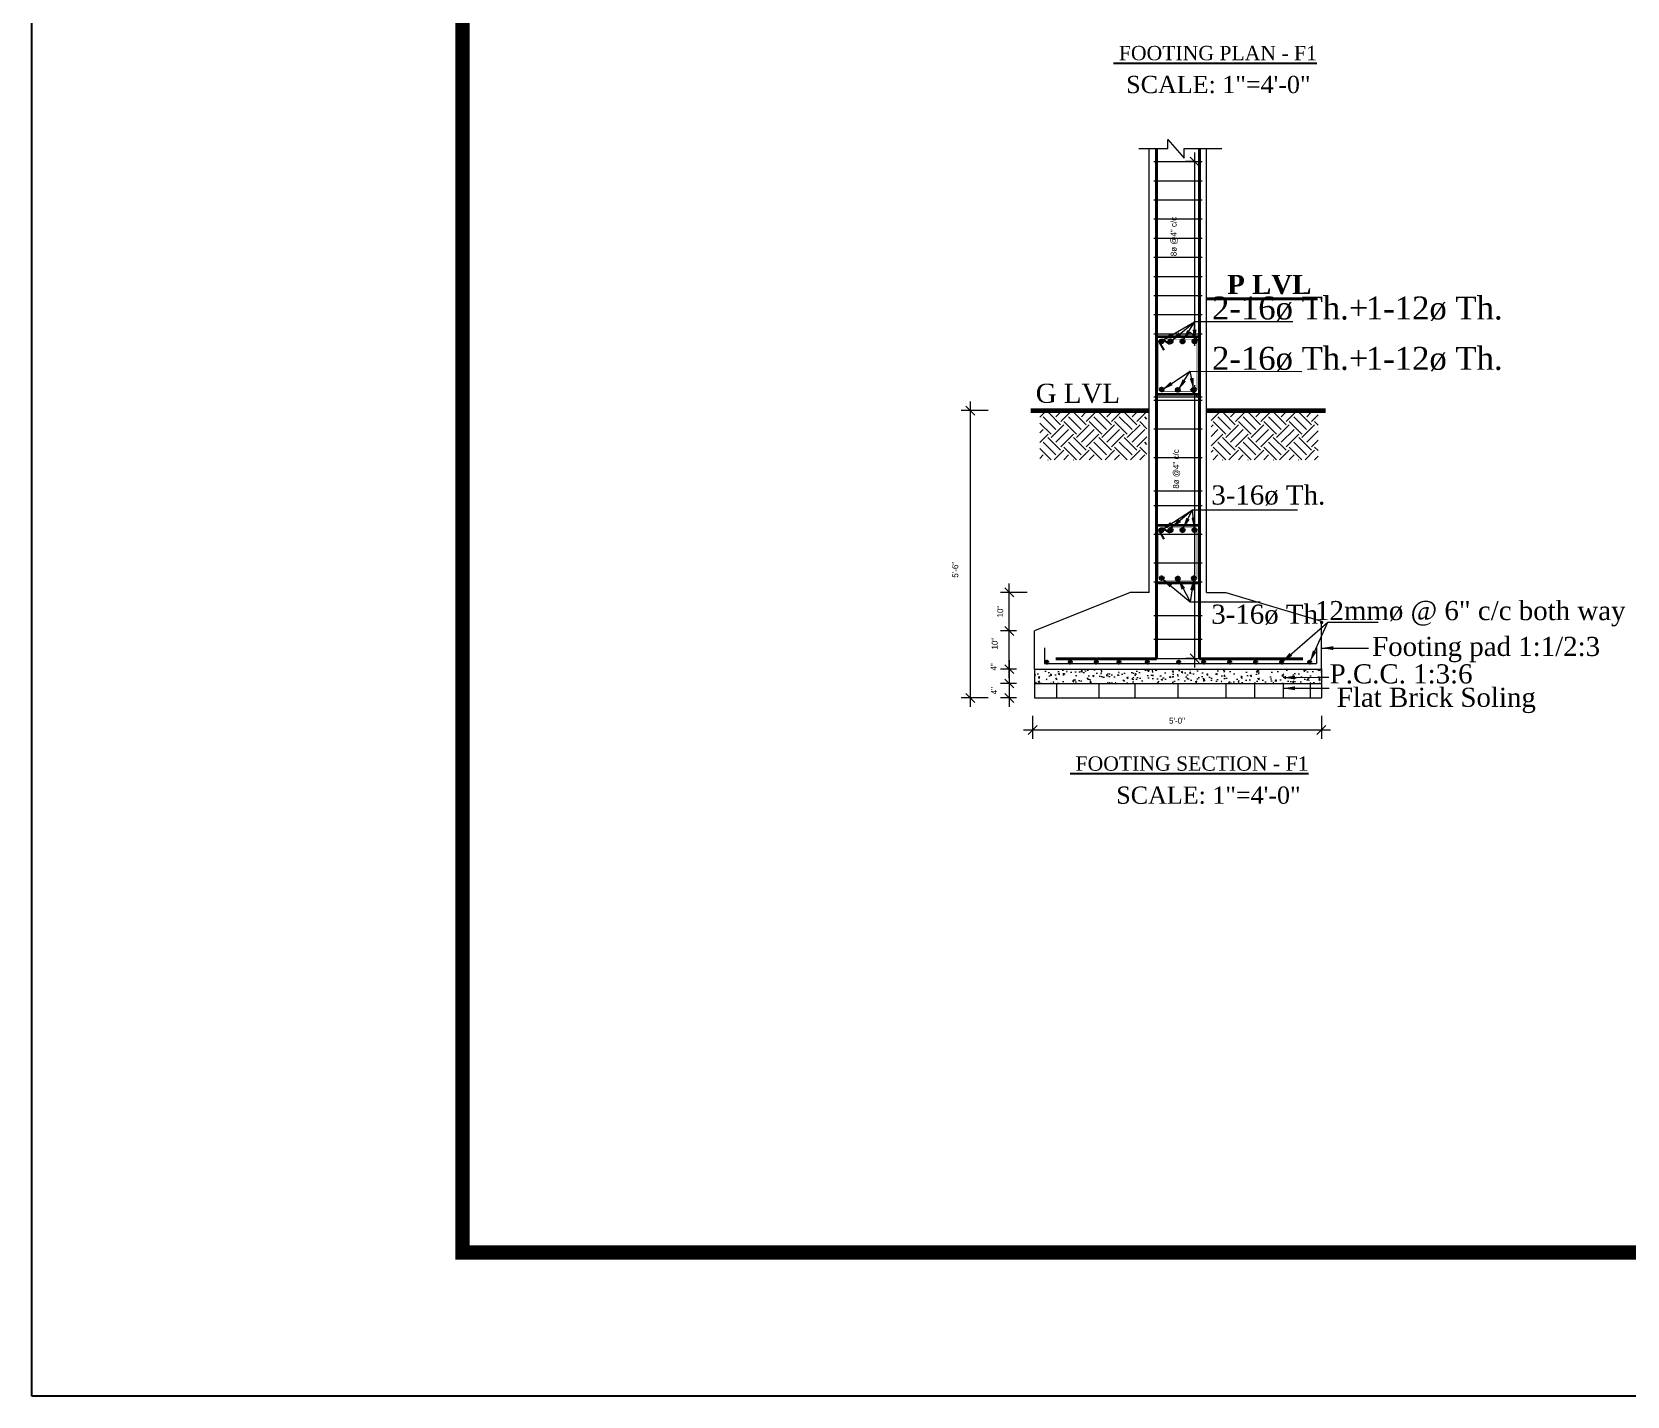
# Model space of a CAD drawing. Header units: inches. Extents: x -9998782 to 66725, y -6520505 to 8308.
# Drawn here: x -5000150 to -4999616, y -3259504 to -3259048 of the extents above; entities that cross this region are included whole.
import ezdxf

# ---------------------------------------------------------------- set-up
doc = ezdxf.new("R2010")
doc.units = ezdxf.units.IN
doc.header["$LTSCALE"] = 2
doc.header["$MEASUREMENT"] = 0
doc.header["$PDMODE"] = 34
doc.linetypes.add('ACAD_ISO02W100', pattern=[15, 12, -3])
doc.layers.get('0').update_dxf_attribs({"linetype": 'CONTINUOUS'})
doc.layers.get('DEFPOINTS').update_dxf_attribs({"color": 141, "linetype": 'CONTINUOUS'})
doc.layers.add('column', color=4, linetype='CONTINUOUS')
for name, color, linetype, lineweight in [('DIM_LINE', 173, 'CONTINUOUS', 20), ('HACTH', 253, 'CONTINUOUS', 5), ('HATCH', 60, 'ACAD_ISO02W100', 13), ('ST-REINFOR', 201, 'CONTINUOUS', 40), ('STIRRUPS', 14, 'CONTINUOUS', 18), ('TEXT', 181, 'CONTINUOUS', 25), ('TRENCH', 1, 'CONTINUOUS', 35), ('WALL ELV', 20, 'CONTINUOUS', 20), ('WALL SEC', 2, 'CONTINUOUS', 35)]:
    doc.layers.add(name, color=color, linetype=linetype, lineweight=lineweight)
doc.styles.add('Lettring Text', font='arial.ttf')
doc.styles.add('NIR', font='COPRGTL.TTF')
doc.styles.add('ordinary', font='times.ttf')
doc.styles.add('TIMES 48', font='times.ttf', dxfattribs={"height": 4})
doc.dimstyles.new('Copy of Standard', dxfattribs={"dimtxt": 6, "dimasz": 2.875, "dimexe": 2, "dimexo": 4, "dimgap": 2, "dimtad": 1, "dimdec": 0, "dimrnd": 1, "dimzin": 0, "dimdsep": 46, "dimlunit": 4, "dimtxsty": 'Lettring Text', "dimcen": 0.1, "dimclrd": 7, "dimclre": 7, "dimclrt": 7, "dimazin": 0, "dimtfac": 0.645, "dimtdec": 0, "dimtmove": 1, "dimatfit": 0, "dimfxl": 3, "dimfxlon": 1, "dimtfillclr": 256, "dimtolj": 1, "dimtzin": 0, "dimlwd": -1, "dimlwe": -1, "dimarcsym": 2})
doc.dimstyles.new('nir 48', dxfattribs={"dimscale": 0.5, "dimtxt": 24, "dimasz": 3, "dimexe": 3, "dimexo": 6, "dimgap": 2, "dimtad": 3, "dimdec": 0, "dimzin": 3, "dimlunit": 4, "dimtxsty": 'NIR', "dimblk": 'OBLIQUE', "dimcen": 2.5, "dimdle": 3, "dimclrt": 3, "dimadec": 0, "dimazin": 0, "dimtfac": 1, "dimtdec": 0, "dimtmove": 2, "dimatfit": 3, "dimfxl": 1, "dimarcsym": 0})

# ---------------------------------------------------------------- blocks, each defined once
blk = doc.blocks.new('_Oblique')
at = {"color": 0, "linetype": 'ByBlock', "lineweight": -2}
blk.add_line((-0.5, -0.5), (0.5, 0.5), dxfattribs=at)
blk = doc.blocks.new('*D917')
at = {"layer": 'DEFPOINTS', "color": 0}
for p in [(83913.19, -112859.29), (83908.99, -112861.69), (83913.19, -112861.69)]:
    blk.add_point(p, dxfattribs=at)
at = {"layer": 'DIM_LINE', "color": 0, "linetype": 'ByBlock', "lineweight": -2}
blk.add_line((83908.99, -112857.79), (83908.99, -112863.19), dxfattribs=at)
at = {"layer": 'DIM_LINE', "color": 0, "lineweight": -2}
for p, q in [((83910.19, -112859.29), (83907.49, -112859.29)), ((83910.19, -112861.69), (83907.49, -112861.69))]:
    blk.add_line(p, q, dxfattribs=at)
at = {"layer": 'DIM_LINE', "color": 0, "lineweight": -2, "xscale": 1.5, "yscale": 1.5, "zscale": 1.5}
for p, rotation in [((83908.99, -112859.29), 90), ((83908.99, -112861.69), 270)]:
    blk.add_blockref('_Oblique', p, dxfattribs=dict(at, rotation=rotation))
at = {"layer": 'DIM_LINE', "color": 3, "insert": (83906.38, -112858.92), "char_height": 1, "attachment_point": 5, "rotation": 90, "style": 'NIR'}
blk.add_mtext('4"', dxfattribs=at)
blk = doc.blocks.new('*D918')
at = {"layer": 'DEFPOINTS', "color": 0}
for p in [(83912.54, -112816.05), (83902.46, -112864.09), (83908.59, -112864.09)]:
    blk.add_point(p, dxfattribs=at)
at = {"layer": 'DIM_LINE', "color": 0, "linetype": 'ByBlock', "lineweight": -2}
blk.add_line((83902.46, -112814.55), (83902.46, -112865.59), dxfattribs=at)
at = {"layer": 'DIM_LINE', "color": 0, "lineweight": -2}
for p, q in [((83905.46, -112816.05), (83900.96, -112816.05)), ((83905.46, -112864.09), (83900.96, -112864.09))]:
    blk.add_line(p, q, dxfattribs=at)
at = {"layer": 'DIM_LINE', "color": 0, "lineweight": -2, "xscale": 1.5, "yscale": 1.5, "zscale": 1.5}
for p, rotation in [((83902.46, -112816.05), 90), ((83902.46, -112864.09), 270)]:
    blk.add_blockref('_Oblique', p, dxfattribs=dict(at, rotation=rotation))
at = {"layer": 'DIM_LINE', "color": 3, "insert": (83899.95, -112842.67), "char_height": 1, "attachment_point": 5, "rotation": 90, "style": 'NIR'}
blk.add_mtext('5\'-6"', dxfattribs=at)
blk = doc.blocks.new('*D937')
at = {"layer": 'DEFPOINTS', "color": 0}
for p in [(83908.99, -112852.89), (83913.19, -112852.89), (83913.19, -112859.29)]:
    blk.add_point(p, dxfattribs=at)
at = {"layer": 'DIM_LINE', "color": 0, "linetype": 'ByBlock', "lineweight": -2}
blk.add_line((83908.99, -112860.79), (83908.99, -112851.39), dxfattribs=at)
at = {"layer": 'DIM_LINE', "color": 0, "lineweight": -2}
for p, q in [((83910.19, -112852.89), (83907.49, -112852.89)), ((83910.19, -112859.29), (83907.49, -112859.29))]:
    blk.add_line(p, q, dxfattribs=at)
at = {"layer": 'DIM_LINE', "color": 0, "lineweight": -2, "xscale": 1.5, "yscale": 1.5, "zscale": 1.5}
for p, rotation in [((83908.99, -112852.89), 90), ((83908.99, -112859.29), 270)]:
    blk.add_blockref('_Oblique', p, dxfattribs=dict(at, rotation=rotation))
at = {"layer": 'DIM_LINE', "color": 3, "insert": (83906.56, -112855.03), "char_height": 1, "attachment_point": 5, "rotation": 90, "style": 'NIR'}
blk.add_mtext('10"', dxfattribs=at)
blk = doc.blocks.new('*D921')
at = {"layer": 'DEFPOINTS', "color": 0}
for p in [(83913.19, -112861.69), (83908.99, -112864.09), (83913.19, -112864.09)]:
    blk.add_point(p, dxfattribs=at)
at = {"layer": 'DIM_LINE', "color": 0, "linetype": 'ByBlock', "lineweight": -2}
blk.add_line((83908.99, -112860.19), (83908.99, -112865.59), dxfattribs=at)
at = {"layer": 'DIM_LINE', "color": 0, "lineweight": -2}
for p, q in [((83910.19, -112861.69), (83907.49, -112861.69)), ((83910.19, -112864.09), (83907.49, -112864.09))]:
    blk.add_line(p, q, dxfattribs=at)
at = {"layer": 'DIM_LINE', "color": 0, "lineweight": -2, "xscale": 1.5, "yscale": 1.5, "zscale": 1.5}
for p, rotation in [((83908.99, -112861.69), 90), ((83908.99, -112864.09), 270)]:
    blk.add_blockref('_Oblique', p, dxfattribs=dict(at, rotation=rotation))
at = {"layer": 'DIM_LINE', "color": 3, "insert": (83906.42, -112862.89), "char_height": 1, "attachment_point": 5, "rotation": 90, "style": 'NIR'}
blk.add_mtext('4"', dxfattribs=at)
blk = doc.blocks.new('*D922')
at = {"layer": 'DEFPOINTS', "color": 0}
for p in [(83939.99, -112813.3), (83939.99, -112857.5), (83940.53, -112857.5)]:
    blk.add_point(p, dxfattribs=at)
at = {"layer": 'DIM_LINE', "color": 0, "linetype": 'ByBlock', "lineweight": -2}
blk.add_line((83939.99, -112811.8), (83939.99, -112859), dxfattribs=at)
at = {"layer": 'DIM_LINE', "color": 0, "lineweight": -2}
for p, q in [((83939.99, -112813.3), (83938.49, -112813.3)), ((83939.99, -112857.5), (83938.49, -112857.5))]:
    blk.add_line(p, q, dxfattribs=at)
at = {"layer": 'DIM_LINE', "color": 0, "lineweight": -2, "xscale": 1.5, "yscale": 1.5, "zscale": 1.5}
for p, rotation in [((83939.99, -112813.3), 90), ((83939.99, -112857.5), 270)]:
    blk.add_blockref('_Oblique', p, dxfattribs=dict(at, rotation=rotation))
at = {"layer": 'DIM_LINE', "color": 3, "insert": (83936.97, -112825.82), "char_height": 1, "attachment_point": 5, "rotation": 90, "style": 'NIR'}
blk.add_mtext('8ø @4" c/c', dxfattribs=at)
blk = doc.blocks.new('*D923')
at = {"layer": 'DEFPOINTS', "color": 0}
for p in [(83941.25, -112774.41), (83939.98, -112803.7), (83940.17, -112803.7)]:
    blk.add_point(p, dxfattribs=at)
at = {"layer": 'DIM_LINE', "color": 0, "lineweight": -2}
for p, q in [((83939.98, -112774.41), (83938.48, -112774.41)), ((83939.98, -112803.7), (83938.48, -112803.7))]:
    blk.add_line(p, q, dxfattribs=at)
at = {"layer": 'DIM_LINE', "color": 0, "linetype": 'ByBlock', "lineweight": -2}
blk.add_line((83939.98, -112772.91), (83939.98, -112805.2), dxfattribs=at)
at = {"layer": 'DIM_LINE', "color": 0, "lineweight": -2, "xscale": 1.5, "yscale": 1.5, "zscale": 1.5}
for p, rotation in [((83939.98, -112774.41), 90), ((83939.98, -112803.7), 270)]:
    blk.add_blockref('_Oblique', p, dxfattribs=dict(at, rotation=rotation))
at = {"layer": 'DIM_LINE', "color": 3, "insert": (83936.57, -112786.95), "char_height": 1, "attachment_point": 5, "rotation": 90, "style": 'NIR'}
blk.add_mtext('8ø @4" c/c', dxfattribs=at)
blk = doc.blocks.new('*D938')
at = {"layer": 'DEFPOINTS', "color": 0}
for p in [(83908.99, -112846.45), (83929.19, -112846.45), (83913.19, -112852.89)]:
    blk.add_point(p, dxfattribs=at)
at = {"layer": 'DIM_LINE', "color": 0, "lineweight": -2}
for p, q in [((83911.99, -112846.45), (83907.49, -112846.45)), ((83910.19, -112852.89), (83907.49, -112852.89))]:
    blk.add_line(p, q, dxfattribs=at)
at = {"layer": 'DIM_LINE', "color": 0, "linetype": 'ByBlock', "lineweight": -2}
blk.add_line((83908.99, -112854.39), (83908.99, -112844.95), dxfattribs=at)
at = {"layer": 'DIM_LINE', "color": 0, "lineweight": -2, "xscale": 1.5, "yscale": 1.5, "zscale": 1.5}
for p, rotation in [((83908.99, -112846.45), 90), ((83908.99, -112852.89), 270)]:
    blk.add_blockref('_Oblique', p, dxfattribs=dict(at, rotation=rotation))
at = {"layer": 'DIM_LINE', "color": 3, "insert": (83907.47, -112849.67), "char_height": 1, "attachment_point": 5, "rotation": 90, "style": 'NIR'}
blk.add_mtext('10"', dxfattribs=at)
blk = doc.blocks.new('*D924')
at = {"layer": 'DEFPOINTS', "color": 0}
for p in [(83912.89, -112864.09), (83961.19, -112864.09), (83961.19, -112869.44)]:
    blk.add_point(p, dxfattribs=at)
at = {"layer": 'DIM_LINE', "color": 0, "lineweight": -2}
for p, q in [((83912.89, -112867.09), (83912.89, -112870.94)), ((83961.19, -112867.09), (83961.19, -112870.94))]:
    blk.add_line(p, q, dxfattribs=at)
at = {"layer": 'DIM_LINE', "color": 0, "linetype": 'ByBlock', "lineweight": -2}
blk.add_line((83911.39, -112869.44), (83962.69, -112869.44), dxfattribs=at)
at = {"layer": 'DIM_LINE', "color": 0, "lineweight": -2, "xscale": 1.5, "yscale": 1.5, "zscale": 1.5, "rotation": 180}
blk.add_blockref('_Oblique', (83912.89, -112869.44), dxfattribs=at)
at = {"layer": 'DIM_LINE', "color": 0, "lineweight": -2, "xscale": 1.5, "yscale": 1.5, "zscale": 1.5}
blk.add_blockref('_Oblique', (83961.19, -112869.44), dxfattribs=at)
at = {"layer": 'DIM_LINE', "color": 3, "insert": (83937.04, -112867.91), "char_height": 1, "attachment_point": 5, "style": 'NIR'}
blk.add_mtext('5\'-0"', dxfattribs=at)
blk = doc.blocks.new('DFHRH')
at = {"layer": 'HACTH'}
h = blk.add_hatch(dxfattribs=at)
h.set_pattern_fill('AR-CONC', color=256, scale=0.4, style=0)
h.set_pattern_definition([(50, (75960.7313, -124581.7023), (2.86904073, -0.25100854), [0.3, -3.3]), (355, (75960.7313, -124581.7023), (-0.55500533, 3.00876853), [0.24, -2.64]), (100.4514, (75960.9703, -124581.7232), (2.3140375, 2.75775817), [0.25496076, -2.80456845]), (46.1842, (75960.7313, -124580.9023), (4.2689642, -0.6620761), [0.45, -4.95]), (96.6356, (75961.087, -124580.9575), (3.7386508, 3.8964715), [0.3824412, -4.206852]), (351.1842, (75960.7313, -124580.9023), (3.7386478, 3.8964744), [0.36, -3.96]), (21, (75961.1313, -124581.1023), (2.3876282, -1.61047556), [0.3, -3.3]), (326, (75961.1313, -124581.1023), (0.9732613, 2.9006002), [0.24, -2.64]), (71.4514, (75961.3302, -124581.2365), (3.3608905, 1.290122), [0.25496076, -2.80456845]), (37.5, (75960.7313, -124581.7023), (0.04863942, 1.331575415), [0, -2.608, 0, -2.68, 0, -2.65]), (7.5, (75960.7313, -124581.7023), (1.05227815, 1.57764685), [0, -1.528, 0, -2.548, 0, -1.01]), (327.5, (75959.8393, -124581.7023), (2.135289745, -0.09021949), [0, -1, 0, -3.12, 0, -4.14]), (317.5, (75959.4393, -124581.7023), (2.33274468, 0.40041993), [0, -1.3, 0, -2.072, 0, -2.94])])
h.paths.add_polyline_path([(83913.19, -112861.69), (83961.19, -112861.69), (83961.19, -112859.29), (83913.19, -112859.29)])
at = {"layer": 'HATCH'}
h = blk.add_hatch(dxfattribs=at)
h.set_pattern_fill('EARTH', color=256, scale=12, angle=45, style=0)
h.set_pattern_definition([(45, (54731.1745, -126120.4716), (4e-16, 4.2426407), [3, -3]), (45, (54730.379, -126119.676), (4e-16, 4.2426407), [3, -3]), (45, (54729.5835, -126118.8807), (4e-16, 4.2426407), [3, -3]), (135, (54729.5835, -126118.3503), (-4.2426407, 4e-16), [3, -3]), (135, (54730.379, -126117.5548), (-4.2426407, 4e-16), [3, -3]), (135, (54731.1745, -126116.7593), (-4.2426407, 4e-16), [3, -3])])
h.paths.add_polyline_path([(83932.02, -112816.44), (83914.1, -112816.44), (83914.1, -112824.28), (83932.02, -112824.28)])
h = blk.add_hatch(dxfattribs=at)
h.set_pattern_fill('EARTH', color=256, scale=12, angle=45, style=0)
h.set_pattern_definition([(45, (54730.6838, -126120.4716), (4e-16, 4.2426407), [3, -3]), (45, (54729.8883, -126119.676), (4e-16, 4.2426407), [3, -3]), (45, (54729.0928, -126118.8807), (4e-16, 4.2426407), [3, -3]), (135, (54729.0928, -126118.3503), (-4.2426407, 4e-16), [3, -3]), (135, (54729.8883, -126117.5548), (-4.2426407, 4e-16), [3, -3]), (135, (54730.6838, -126116.7593), (-4.2426407, 4e-16), [3, -3])])
h.paths.add_polyline_path([(83960.65, -112816.44), (83942.73, -112816.44), (83942.73, -112824.28), (83960.65, -112824.28)])
at = {"layer": 'WALL SEC'}
for points in [[(83934.1, -112804.52, 1), (83934.67, -112804.52, 1)], [(83934.68, -112804.52, -1), (83934.11, -112804.52, -1)], [(83934.68, -112804.52, -1), (83934.11, -112804.52, -1)], [(83935.68, -112804.48, 1), (83936.25, -112804.48, 1)], [(83936.26, -112804.48, -1), (83935.69, -112804.48, -1)], [(83936.26, -112804.48, -1), (83935.69, -112804.48, -1)], [(83937.68, -112804.48, 1), (83938.25, -112804.48, 1)], [(83938.26, -112804.48, -1), (83937.69, -112804.48, -1)], [(83938.26, -112804.48, -1), (83937.69, -112804.48, -1)], [(83939.69, -112804.47, 1), (83940.26, -112804.47, 1)], [(83940.27, -112804.47, -1), (83939.7, -112804.47, -1)], [(83940.27, -112804.47, -1), (83939.7, -112804.47, -1)], [(83934.19, -112812.52, 1), (83934.76, -112812.52, 1)], [(83936.88, -112812.59, -1), (83937.46, -112812.59, -1)], [(83937.47, -112812.59, 1), (83936.89, -112812.59, 1)], [(83937.47, -112812.59, 1), (83936.89, -112812.59, 1)], [(83939.57, -112812.55, 1), (83940.15, -112812.55, 1)], [(83940.16, -112812.55, -1), (83939.58, -112812.55, -1)], [(83940.16, -112812.55, -1), (83939.58, -112812.55, -1)], [(83934.1, -112836.07, 1), (83934.67, -112836.07, 1)], [(83934.68, -112836.07, -1), (83934.11, -112836.07, -1)], [(83934.68, -112836.07, -1), (83934.11, -112836.07, -1)], [(83935.68, -112836.03, 1), (83936.25, -112836.03, 1)], [(83936.26, -112836.03, -1), (83935.69, -112836.03, -1)], [(83936.26, -112836.03, -1), (83935.69, -112836.03, -1)], [(83937.68, -112836.03, 1), (83938.25, -112836.03, 1)], [(83938.26, -112836.03, -1), (83937.69, -112836.03, -1)], [(83938.26, -112836.03, -1), (83937.69, -112836.03, -1)], [(83939.69, -112836.03, 1), (83940.26, -112836.03, 1)], [(83940.27, -112836.03, -1), (83939.7, -112836.03, -1)], [(83940.27, -112836.03, -1), (83939.7, -112836.03, -1)], [(83934.19, -112844.08, 1), (83934.76, -112844.08, 1)], [(83936.88, -112844.15, -1), (83937.46, -112844.15, -1)], [(83937.47, -112844.15, 1), (83936.89, -112844.15, 1)], [(83937.47, -112844.15, 1), (83936.89, -112844.15, 1)], [(83939.57, -112844.1, 1), (83940.15, -112844.1, 1)], [(83940.16, -112844.1, -1), (83939.58, -112844.1, -1)], [(83940.16, -112844.1, -1), (83939.58, -112844.1, -1)], [(83915.06, -112858.12, 0.407959), (83915.25, -112858.32), (83915.26, -112858.32, 0.407959), (83915.46, -112858.12, 1)], [(83918.99, -112858.12, 0.407959), (83919.18, -112858.32), (83919.19, -112858.32, 0.407959), (83919.39, -112858.12, 1)], [(83923.34, -112858.12, 0.407959), (83923.54, -112858.32), (83923.55, -112858.32, 0.407959), (83923.74, -112858.12, 1)], [(83927.12, -112858.12, 0.407959), (83927.31, -112858.32), (83927.32, -112858.32, 0.407959), (83927.52, -112858.12, 1)], [(83931.89, -112858.12, 0.407959), (83932.09, -112858.32), (83932.1, -112858.32, 0.407959), (83932.29, -112858.12, 1)], [(83937.13, -112858.12, 0.407959), (83937.32, -112858.32), (83937.33, -112858.32, 0.407959), (83937.53, -112858.12, 1)], [(83941.31, -112858.12, 0.407959), (83941.5, -112858.32), (83941.51, -112858.32, 0.407959), (83941.71, -112858.12, 1)], [(83945.65, -112858.12, 0.407959), (83945.85, -112858.32), (83945.86, -112858.32, 0.407959), (83946.05, -112858.12, 1)], [(83950.01, -112858.12, 0.407959), (83950.2, -112858.32), (83950.21, -112858.32, 0.407959), (83950.41, -112858.12, 1)], [(83954.37, -112858.12, 0.407959), (83954.57, -112858.32), (83954.58, -112858.32, 0.407959), (83954.77, -112858.12, 1)], [(83959.04, -112858.12, 0.407959), (83959.24, -112858.32), (83959.24, -112858.32, 0.407959), (83959.44, -112858.12, 1)]]:
    blk.add_hatch(color=256, dxfattribs=at).paths.add_polyline_path(points)
at = {"layer": 'column'}
for p, q in [((83933.99, -112804.5), (83934.85, -112805.97)), ((83934.57, -112804.12), (83935.78, -112804.88)), ((83933.99, -112836.05), (83934.85, -112837.53)), ((83934.57, -112835.68), (83935.78, -112836.44))]:
    blk.add_line(p, q, dxfattribs=at)
at = {"layer": 'column', "const_width": 0.08}
for points in [[(83939.99, -112804.1), (83934.39, -112804.1, 0.414214), (83933.99, -112804.5), (83933.99, -112812.5, 0.414214), (83934.39, -112812.9), (83939.99, -112812.9, 0.414214), (83940.39, -112812.5), (83940.39, -112804.5, 0.414214)], [(83939.99, -112835.65), (83934.39, -112835.65, 0.414214), (83933.99, -112836.05), (83933.99, -112844.05, 0.414214), (83934.39, -112844.45), (83939.99, -112844.45, 0.414214), (83940.39, -112844.05), (83940.39, -112836.05, 0.414214)]]:
    blk.add_lwpolyline(points, format="xyb", close=True, dxfattribs=at)
at = {"layer": 'DIM_LINE', "const_width": 0.8}
for points in [[(83912.54, -112816.05), (83932.39, -112816.05)], [(83941.99, -112816.05), (83961.92, -112816.05)]]:
    blk.add_lwpolyline(points, dxfattribs=at)
at = {"layer": 'HACTH'}
for p, q in [((83916.91, -112861.69), (83916.91, -112864.09)), ((83923.99, -112861.69), (83923.99, -112864.09)), ((83923.99, -112861.69), (83923.99, -112864.09)), ((83929.99, -112861.69), (83929.99, -112864.09)), ((83937.19, -112861.69), (83937.19, -112864.09)), ((83945.19, -112861.69), (83945.19, -112864.09)), ((83949.99, -112861.69), (83949.99, -112864.09)), ((83954.79, -112861.69), (83954.79, -112864.09)), ((83959.32, -112861.69), (83959.32, -112864.09))]:
    blk.add_line(p, q, dxfattribs=at)
at = {"layer": 'HATCH', "linetype": 'Continuous'}
blk.add_lwpolyline([(83930.68, -112772.23), (83935.48, -112772.23), (83935.48, -112770.71), (83938.22, -112773.87), (83938.22, -112772.23), (83944.56, -112772.23)], dxfattribs=at)
at = {"layer": 'ST-REINFOR'}
for p, q in [((83933.59, -112857.58), (83933.59, -112772.23)), ((83940.79, -112857.58), (83940.79, -112772.23)), ((83941.99, -112797.36), (83960.54, -112797.36)), ((83933.59, -112857.58), (83916.79, -112857.58)), ((83940.79, -112857.58), (83958.1, -112857.58))]:
    blk.add_line(p, q, dxfattribs=at)
at = {"layer": 'STIRRUPS'}
for p, q in [((83933.14, -112774.41), (83941.25, -112774.41)), ((83933.14, -112777.61), (83941.25, -112777.61)), ((83933.14, -112780.81), (83941.25, -112780.81)), ((83933.14, -112784.01), (83941.25, -112784.01)), ((83933.14, -112784.01), (83941.25, -112784.01)), ((83933.14, -112787.21), (83941.25, -112787.21)), ((83933.14, -112790.41), (83941.25, -112790.41)), ((83933.14, -112793.61), (83941.25, -112793.61)), ((83933.14, -112796.81), (83941.25, -112796.81)), ((83933.14, -112800.01), (83941.25, -112800.01)), ((83933.14, -112803.21), (83941.27, -112803.21)), ((83933.14, -112813.74), (83941.25, -112813.74)), ((83933.14, -112814.3), (83941.25, -112814.3)), ((83933.14, -112819.1), (83941.25, -112819.1)), ((83933.14, -112823.9), (83941.25, -112823.9)), ((83933.14, -112829.5), (83941.25, -112829.5)), ((83933.14, -112831.9), (83941.25, -112831.9)), ((83933.14, -112831.9), (83941.25, -112831.9)), ((83933.14, -112836.7), (83941.25, -112836.7)), ((83933.14, -112841.5), (83941.25, -112841.5)), ((83933.14, -112844.7), (83941.25, -112844.7)), ((83933.14, -112844.7), (83941.25, -112844.7)), ((83933.14, -112844.7), (83941.25, -112844.7)), ((83933.14, -112850.3), (83941.25, -112850.3)), ((83933.14, -112854.3), (83941.25, -112854.3)), ((83933.14, -112857.5), (83941.25, -112857.5))]:
    blk.add_line(p, q, dxfattribs=at)
at = {"layer": 'TRENCH'}
for points in [[(83940.79, -112803.7), (83933.59, -112803.7), (83933.59, -112813.3), (83940.79, -112813.3)], [(83940.79, -112835.25), (83933.59, -112835.25), (83933.59, -112844.85), (83940.79, -112844.85)]]:
    blk.add_lwpolyline(points, close=True, dxfattribs=at)
at = {"layer": 'WALL ELV'}
for p, q in [((83932.39, -112846.45), (83932.39, -112772.23)), ((83941.99, -112846.45), (83941.99, -112772.23)), ((83929.19, -112846.45), (83913.19, -112852.89)), ((83932.39, -112846.45), (83929.19, -112846.45)), ((83941.99, -112846.45), (83945.19, -112846.45)), ((83945.19, -112846.45), (83961.19, -112851.25)), ((83961.19, -112859.25), (83961.19, -112851.25)), ((83913.19, -112859.29), (83913.19, -112852.89)), ((83914.86, -112855.7), (83914.86, -112858.32)), ((83960.39, -112855.7), (83960.39, -112858.32)), ((83913.19, -112859.29), (83913.19, -112861.69)), ((83913.19, -112859.29), (83961.19, -112859.29)), ((83914.86, -112858.32), (83960.39, -112858.32)), ((83961.19, -112859.25), (83961.19, -112864.09)), ((83913.19, -112861.69), (83913.19, -112864.09)), ((83913.19, -112861.69), (83961.19, -112861.69)), ((83913.19, -112864.09), (83961.19, -112864.09))]:
    blk.add_line(p, q, dxfattribs=at)
at = {"layer": 'WALL SEC'}
for centre, radius in [((83934.38, -112804.52), 0.288), ((83934.4, -112804.52), 0.288), ((83934.4, -112804.52), 0.288), ((83935.96, -112804.48), 0.288), ((83935.98, -112804.48), 0.288), ((83935.98, -112804.48), 0.288), ((83937.96, -112804.48), 0.288), ((83937.98, -112804.48), 0.288), ((83937.98, -112804.48), 0.288), ((83939.97, -112804.47), 0.288), ((83939.99, -112804.47), 0.288), ((83939.99, -112804.47), 0.288), ((83934.47, -112812.52), 0.288), ((83937.17, -112812.59), 0.288), ((83937.18, -112812.59), 0.288), ((83937.18, -112812.59), 0.288), ((83939.86, -112812.55), 0.288), ((83939.87, -112812.55), 0.288), ((83939.87, -112812.55), 0.288), ((83934.38, -112836.07), 0.288), ((83934.4, -112836.07), 0.288), ((83934.4, -112836.07), 0.288), ((83935.96, -112836.03), 0.288), ((83935.98, -112836.03), 0.288), ((83935.98, -112836.03), 0.288), ((83937.96, -112836.03), 0.288), ((83937.98, -112836.03), 0.288), ((83937.98, -112836.03), 0.288), ((83939.97, -112836.03), 0.288), ((83939.99, -112836.03), 0.288), ((83939.99, -112836.03), 0.288), ((83934.47, -112844.08), 0.288), ((83937.17, -112844.15), 0.288), ((83937.18, -112844.15), 0.288), ((83937.18, -112844.15), 0.288), ((83939.86, -112844.1), 0.288), ((83939.87, -112844.1), 0.288), ((83939.87, -112844.1), 0.288), ((83915.26, -112858.12), 0.2), ((83919.19, -112858.12), 0.2), ((83923.54, -112858.12), 0.2), ((83927.32, -112858.12), 0.2), ((83932.09, -112858.12), 0.2), ((83937.33, -112858.12), 0.2), ((83941.51, -112858.12), 0.2), ((83945.85, -112858.12), 0.2), ((83950.21, -112858.12), 0.2), ((83954.57, -112858.12), 0.2), ((83959.24, -112858.12), 0.2)]:
    blk.add_circle(centre, radius, dxfattribs=at)
at = {"char_height": 3.2, "attachment_point": 5, "style": 'ordinary'}
for s, insert, width in [('{\\fTimes New Roman|b1|i0|c0|p18;P LVL}', (83952.48, -112795), 115.5837), ('{\\fTimes New Roman|b0|i0|c0|p18;G LVL}', (83920.46, -112813.2), 36.444)]:
    blk.add_mtext(s, dxfattribs=dict(at, insert=insert, width=width))
at = {"layer": 'TEXT', "style": 'TIMES 48'}
for s, p in [('%%U FOOTING PLAN - F1', (83926.41, -112757.47)), ('%%U FOOTING SECTION - F1', (83919.16, -112876.27))]:
    blk.add_text(s, height=2.4, dxfattribs=at).set_placement(p)
at = {"layer": 'TEXT', "char_height": 2.88, "width": 86.5727, "attachment_point": 5, "style": 'TIMES 48'}
for insert in [(83943.96, -112761.56), (83942.3, -112880.39)]:
    blk.add_mtext('SCALE: 1"=4\'-0"', dxfattribs=dict(at, insert=insert))
at = {"layer": 'TEXT', "attachment_point": 7, "style": 'TIMES 48'}
for s, insert, char_height in [('2-16ø Th.+', (83942.9, -112801.06), 3.84), ('1-12ø Th.', (83968.63, -112801.06), 3.84), ('2-16ø Th.+', (83942.9, -112809.48), 3.84), ('1-12ø Th.', (83968.63, -112809.48), 3.84), ('3-16ø Th.', (83942.78, -112831.97), 3.2), ('3-16ø Th.', (83942.77, -112851.9), 3.2), ('12mmø @ 6" c/c both way', (83960.13, -112852.15), 3.2), ('Footing pad 1:1/2:3', (83969.68, -112858.14), 3.2), ('P.C.C. 1:3:6', (83962.57, -112861.74), 3.2), ('Flat Brick Soling', (83963.77, -112866.65), 3.2)]:
    blk.add_mtext(s, dxfattribs=dict(at, insert=insert, char_height=char_height))
at = {"layer": 'DIM_LINE'}
for base, p1, p2, angle, text, picture, middle in [((83939.98, -112803.7), (83941.25, -112774.41), (83940.17, -112803.7), 270, '8ø @4" c/c', '*D923', (83936.57, -112786.95)), ((83939.99, -112857.5), (83939.99, -112813.3), (83940.53, -112857.5), 270, '8ø @4" c/c', '*D922', (83936.97, -112825.82)), ((83902.46, -112864.09), (83912.54, -112816.05), (83908.59, -112864.09), 90, '5\'-6"', '*D918', (83899.95, -112842.67)), ((83908.99, -112852.89), (83913.19, -112859.29), (83913.19, -112852.89), 90, '10"', '*D937', (83906.56, -112855.03)), ((83908.99, -112861.69), (83913.19, -112859.29), (83913.19, -112861.69), 90, '4"', '*D917', (83906.38, -112858.92)), ((83908.99, -112864.09), (83913.19, -112861.69), (83913.19, -112864.09), 90, '4"', '*D921', (83906.42, -112862.89))]:
    dim = blk.add_linear_dim(base=base, p1=p1, p2=p2, angle=angle, text=text, dimstyle='nir 48', override={"dimtxt": 2, "dimfxl": 6, "dimfxlon": 1, "dimarcsym": 1}, dxfattribs=at)
    dim.commit()
    dim.dimension.update_dxf_attribs({"geometry": picture, "text_midpoint": middle, "dimtype": 160})
dim = blk.add_linear_dim(base=(83908.99, -112846.45), p1=(83913.19, -112852.89), p2=(83929.19, -112846.45), angle=90, text='10"', dimstyle='nir 48', override={"dimtxt": 2, "dimfxl": 6, "dimfxlon": 1, "dimarcsym": 1}, dxfattribs=at)
dim.commit()
dim.dimension.update_dxf_attribs({"geometry": '*D938', "text_midpoint": (83907.47, -112849.67)})
dim = blk.add_linear_dim(base=(83961.19, -112869.44), p1=(83912.89, -112864.09), p2=(83961.19, -112864.09), text='5\'-0"', dimstyle='nir 48', override={"dimtxt": 2, "dimfxl": 6, "dimfxlon": 1, "dimarcsym": 1}, dxfattribs=at)
dim.commit()
dim.dimension.update_dxf_attribs({"geometry": '*D924', "text_midpoint": (83937.04, -112867.91)})
at = {"layer": 'HATCH', "linetype": 'Continuous'}
for points in [[(83934.4, -112804.43), (83939.98, -112801.19), (83954.44, -112801.16)], [(83935.98, -112804.48), (83939.98, -112801.19), (83954.44, -112801.16)], [(83937.98, -112804.48), (83940, -112801.16), (83956.44, -112801.16)], [(83939.99, -112804.55), (83939.98, -112801.19), (83954.44, -112801.16)], [(83934.47, -112812.63), (83939.25, -112809.46), (83957.94, -112809.54)], [(83937.18, -112812.7), (83939.25, -112809.46), (83957.94, -112809.54)], [(83939.87, -112812.61), (83939.25, -112809.46), (83957.94, -112809.54)], [(83934.4, -112836.07), (83939.65, -112832.63), (83954.44, -112832.63)], [(83935.97, -112835.74), (83939.65, -112832.63), (83957.21, -112832.63)], [(83937.97, -112835.93), (83939.65, -112832.63), (83953.31, -112832.61)], [(83939.99, -112835.95), (83939.65, -112832.63), (83955.33, -112832.63)], [(83934.47, -112844.08), (83939.25, -112848.05), (83950.95, -112848.04)], [(83937.18, -112844.08), (83939.25, -112848.05), (83950.95, -112848.04)], [(83939.87, -112844.1), (83939.25, -112848.05), (83950.95, -112848.04)], [(83954.57, -112858.12), (83962.29, -112851.46), (83970.69, -112851.44)], [(83959.24, -112858.12), (83962.29, -112851.46), (83970.69, -112851.44)], [(83961.2, -112855.77), (83967.11, -112855.77), (83969.08, -112855.77)], [(83954.8, -112860.71), (83960.73, -112860.65), (83962.44, -112860.65)], [(83954.79, -112862.49), (83960.77, -112862.48), (83962.48, -112862.48)]]:
    blk.add_leader(points, dimstyle='Copy of Standard', override={"dimasz": 2, "dimtad": 0}, dxfattribs=at)

msp = doc.modelspace()

# ---------------------------------------------------------------- linework, layer by layer
msp.add_lwpolyline([(-5000149.75, -3259504.46), (-5000149.75, -3257259.42), (-4996974.94, -3257259.42), (-4996974.94, -3259504.46)], close=True)
at = {"const_width": 4.8}
msp.add_lwpolyline([(-4997022.94, -3259456.46), (-4997022.94, -3257307.42), (-5000005.75, -3257307.42), (-5000005.75, -3259456.46)], close=True, dxfattribs=at)

# ---------------------------------------------------------------- block references
at = {"layer": 'DIM_LINE', "xscale": 2, "yscale": 2, "zscale": 2}
msp.add_blockref('DFHRH', (-5167640.76, -3033542.78), dxfattribs=at)

doc.saveas('drawing.dxf')
